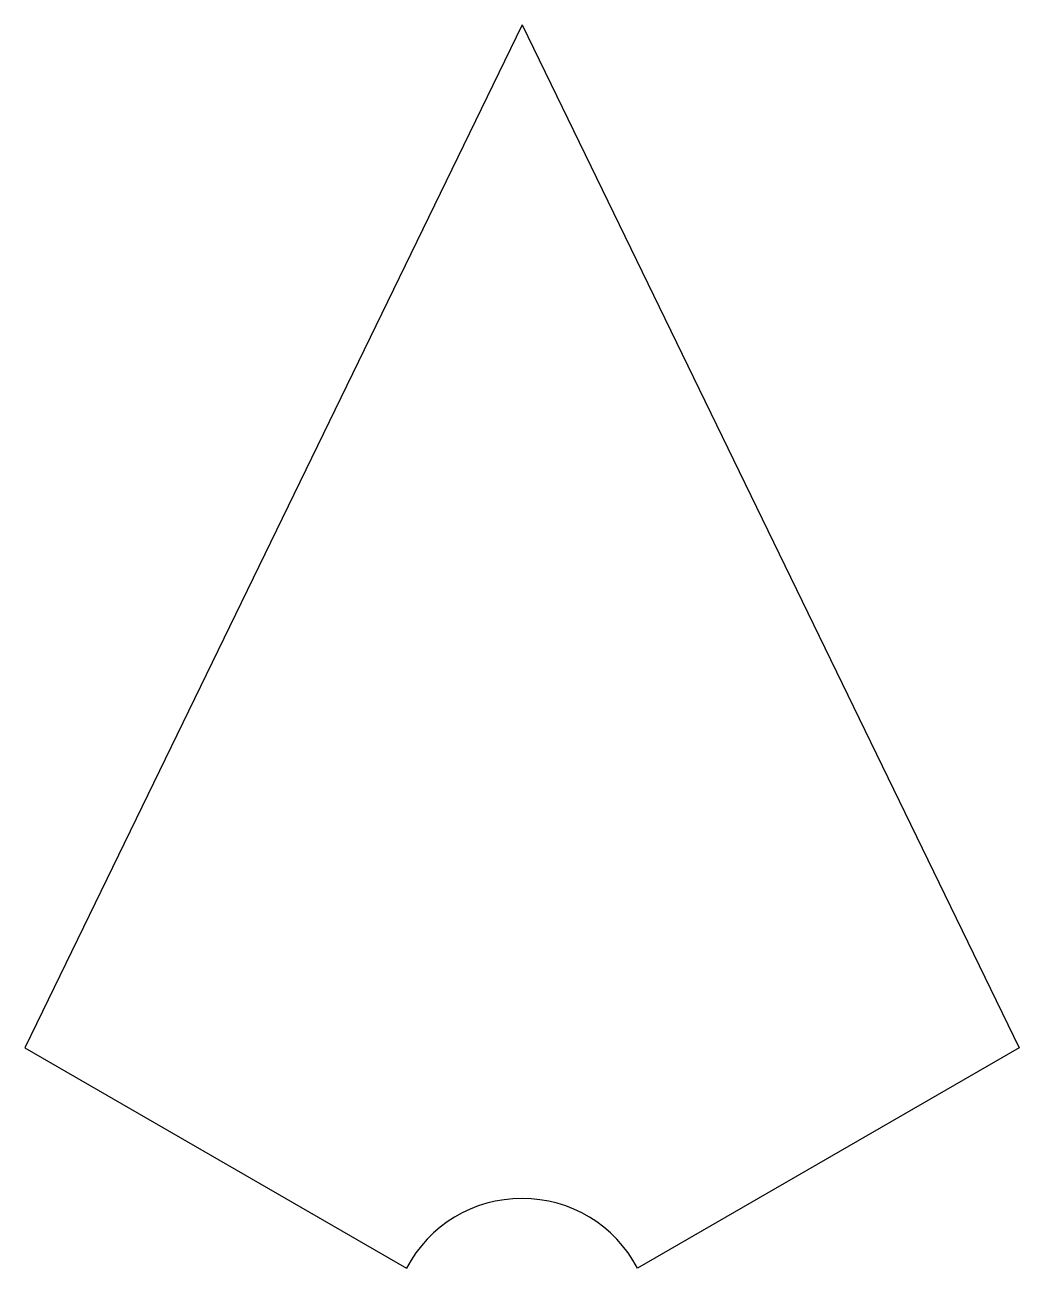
# Model space of a CAD drawing. Extents: x -38.1 to 38.1, y 4.7 to 100.
import ezdxf

# ---------------------------------------------------------------- set-up
doc = ezdxf.new("R2010")
doc.units = 0
doc.layers.add('VISIBLE', color=7, linetype='CONTINUOUS')

msp = doc.modelspace()

# ---------------------------------------------------------------- linework, layer by layer
at = {"layer": 'VISIBLE'}
for p, q in [((0, 100), (-38.1, 21.544)), ((0, 100), (38.1, 21.544)), ((-38.1, 21.544), (-8.85, 4.656)), ((38.1, 21.544), (8.85, 4.656))]:
    msp.add_line(p, q, dxfattribs=at)
msp.add_arc((0, 0), 10, 27.75013, 152.24987, dxfattribs=at)

doc.saveas('drawing.dxf')
